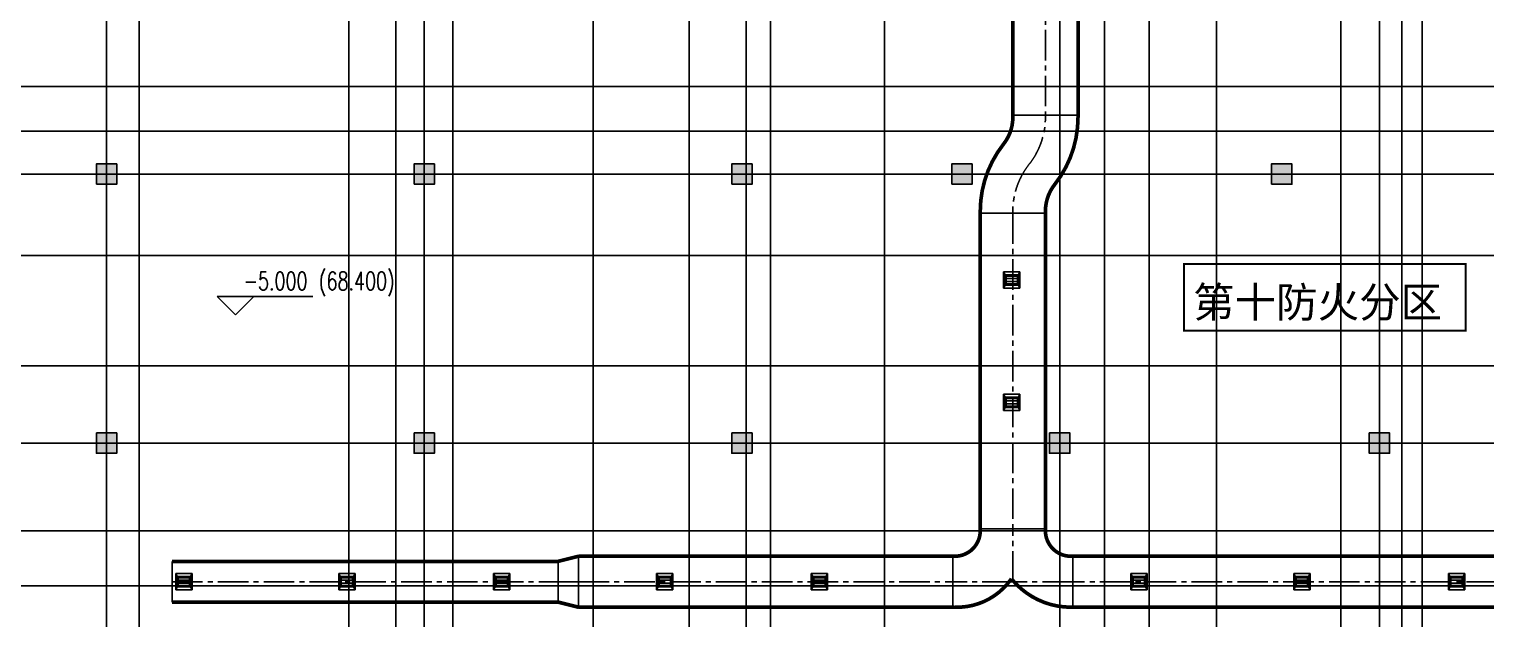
# Model space of a CAD drawing. Extents: x 369444 to 684549, y -549309 to 575337.
# Drawn here: x 456974 to 492737, y 298847 to 313313 of the extents above; entities that cross this region are included whole.
import ezdxf

# ---------------------------------------------------------------- set-up
doc = ezdxf.new("R2010")
doc.units = 0
doc.header["$LTSCALE"] = 1000
doc.header["$MEASUREMENT"] = 0
doc.linetypes.add('CENTER2', pattern=[1.125, 0.75, -0.125, 0.125, -0.125])
for name, color, linetype in [('COLUMN', 9, 'Continuous'), ('DOTE', 1, 'Continuous'), ('DUCT-排烟中心线', 5, 'CENTER2'), ('DUCT-排烟法兰', 4, 'Continuous'), ('DUCT-排烟管', 2, 'Continuous'), ('DUCT-排烟管端线', 4, 'Continuous'), ('景观场地标高', 4, 'Continuous'), ('防火分区线', 7, 'Continuous'), ('风管标注', 3, 'Continuous')]:
    doc.layers.add(name, color=color, linetype=linetype)
doc.styles.add('-黑体', font='simhei.ttf')
doc.styles.add('_TCH_DIM', font='SIMPLEX', dxfattribs={"bigfont": 'GBCBIG'})

# ---------------------------------------------------------------- blocks, each defined once
blk = doc.blocks.new('column500')
h = blk.add_hatch(color=0)
h.dxf.hatch_style = 1
h.paths.add_polyline_path([(-216381, -381440), (-215881, -381440), (-215881, -380940), (-216381, -380940)])
at = {"color": 0}
blk.add_lwpolyline([(-216381, -381440), (-215881, -381440), (-215881, -380940), (-216381, -380940)], close=True, dxfattribs=at)
blk = doc.blocks.new('N-风管')
at = {"color": 0}
for p, q in [((38489316848.496552, 3905401830.373955, 2600), (38489316896.496552, 3905401741.485066, 2600)), ((38489317248.496552, 3905401830.373955, 2600), (38489316848.496552, 3905401830.373955, 2600)), ((38489316848.496552, 3905401830.373955, 2600), (38489316848.496552, 3905401430.373955, 2600)), ((38489317208.496552, 3905401741.485066, 2600), (38489317248.496552, 3905401830.373955, 2600)), ((38489317248.496552, 3905401430.373955, 2600), (38489317248.496552, 3905401830.373955, 2600)), ((38489316848.496552, 3905401430.373955, 2600), (38489316896.496552, 3905401519.262844, 2600)), ((38489317208.496552, 3905401667.410992, 2600), (38489316896.496552, 3905401667.410992, 2600)), ((38489317208.496552, 3905401593.336918, 2600), (38489316896.496552, 3905401593.336918, 2600)), ((38489317248.496552, 3905401430.373955, 2600), (38489317208.496552, 3905401519.262844, 2600)), ((38489316848.496552, 3905398830.373955, 2600), (38489316896.496552, 3905398741.485066, 2600)), ((38489317248.496552, 3905398830.373955, 2600), (38489316848.496552, 3905398830.373955, 2600)), ((38489316848.496552, 3905398830.373955, 2600), (38489316848.496552, 3905398430.373955, 2600)), ((38489317208.496552, 3905398667.410992, 2600), (38489316896.496552, 3905398667.410992, 2600)), ((38489317208.496552, 3905398593.336918, 2600), (38489316896.496552, 3905398593.336918, 2600)), ((38489317208.496552, 3905398741.485066, 2600), (38489317248.496552, 3905398830.373955, 2600)), ((38489317248.496552, 3905398430.373955, 2600), (38489317248.496552, 3905398830.373955, 2600)), ((38489316848.496552, 3905398430.373955, 2600), (38489316896.496552, 3905398519.262844, 2600)), ((38489317248.496552, 3905398430.373955, 2600), (38489317208.496552, 3905398519.262844, 2600)), ((38489296530.664528, 3905394430.368574, 2600), (38489296530.664528, 3905394030.368574, 2600)), ((38489296530.664528, 3905394430.368574, 2600), (38489296570.664528, 3905394341.479685, 2600)), ((38489296930.664528, 3905394430.368574, 2600), (38489296882.664528, 3905394341.479685, 2600)), ((38489296930.664528, 3905394030.368574, 2600), (38489296930.664528, 3905394430.368574, 2600)), ((38489300530.664528, 3905394430.368574, 2600), (38489300530.664528, 3905394030.368574, 2600)), ((38489300530.664528, 3905394430.368574, 2600), (38489300570.664528, 3905394341.479685, 2600)), ((38489300930.664528, 3905394430.368574, 2600), (38489300882.664528, 3905394341.479685, 2600)), ((38489300930.664528, 3905394030.368574, 2600), (38489300930.664528, 3905394430.368574, 2600)), ((38489304331.545509, 3905394430.368574, 2600), (38489304379.545509, 3905394341.479685, 2600)), ((38489304731.545509, 3905394430.368574, 2600), (38489304331.545509, 3905394430.368574, 2600)), ((38489304331.545509, 3905394430.368574, 2600), (38489304331.545509, 3905394030.368574, 2600)), ((38489304691.545509, 3905394341.479685, 2600), (38489304731.545509, 3905394430.368574, 2600)), ((38489304731.545509, 3905394030.368574, 2600), (38489304731.545509, 3905394430.368574, 2600)), ((38489308331.545509, 3905394430.368574, 2600), (38489308379.545509, 3905394341.479685, 2600)), ((38489308731.545509, 3905394430.368574, 2600), (38489308331.545509, 3905394430.368574, 2600)), ((38489308331.545509, 3905394430.368574, 2600), (38489308331.545509, 3905394030.368574, 2600)), ((38489308691.545509, 3905394341.479685, 2600), (38489308731.545509, 3905394430.368574, 2600)), ((38489308731.545509, 3905394030.368574, 2600), (38489308731.545509, 3905394430.368574, 2600)), ((38489312131.545509, 3905394430.368574, 2600), (38489312179.545509, 3905394341.479685, 2600)), ((38489312531.545509, 3905394430.368574, 2600), (38489312131.545509, 3905394430.368574, 2600)), ((38489312131.545509, 3905394430.368574, 2600), (38489312131.545509, 3905394030.368574, 2600)), ((38489312491.545509, 3905394341.479685, 2600), (38489312531.545509, 3905394430.368574, 2600)), ((38489312531.545509, 3905394030.368574, 2600), (38489312531.545509, 3905394430.368574, 2600)), ((38489319979.783546, 3905394430.368574, 2600), (38489319979.783546, 3905394030.368574, 2600)), ((38489319979.783546, 3905394430.368574, 2600), (38489320019.783546, 3905394341.479685, 2600)), ((38489320379.783546, 3905394430.368574, 2600), (38489320331.783546, 3905394341.479685, 2600)), ((38489320379.783546, 3905394030.368574, 2600), (38489320379.783546, 3905394430.368574, 2600)), ((38489323979.783546, 3905394430.368574, 2600), (38489323979.783546, 3905394030.368574, 2600)), ((38489323979.783546, 3905394430.368574, 2600), (38489324019.783546, 3905394341.479685, 2600)), ((38489324379.783546, 3905394430.368574, 2600), (38489324331.783546, 3905394341.479685, 2600)), ((38489324379.783546, 3905394030.368574, 2600), (38489324379.783546, 3905394430.368574, 2600)), ((38489327779.783546, 3905394430.368574, 2600), (38489327779.783546, 3905394030.368574, 2600)), ((38489327779.783546, 3905394430.368574, 2600), (38489327819.783546, 3905394341.479685, 2600)), ((38489328179.783546, 3905394430.368574, 2600), (38489328131.783546, 3905394341.479685, 2600)), ((38489328179.783546, 3905394030.368574, 2600), (38489328179.783546, 3905394430.368574, 2600)), ((38489296570.664528, 3905394119.257463, 2600), (38489296530.664528, 3905394030.368574, 2600)), ((38489296530.664528, 3905394030.368574, 2600), (38489296930.664528, 3905394030.368574, 2600)), ((38489296570.664528, 3905394267.405611, 2600), (38489296882.664528, 3905394267.405611, 2600)), ((38489296570.664528, 3905394193.331537, 2600), (38489296882.664528, 3905394193.331537, 2600)), ((38489296930.664528, 3905394030.368574, 2600), (38489296882.664528, 3905394119.257463, 2600)), ((38489300570.664528, 3905394119.257463, 2600), (38489300530.664528, 3905394030.368574, 2600)), ((38489300530.664528, 3905394030.368574, 2600), (38489300930.664528, 3905394030.368574, 2600)), ((38489300570.664528, 3905394267.405611, 2600), (38489300882.664528, 3905394267.405611, 2600)), ((38489300570.664528, 3905394193.331537, 2600), (38489300882.664528, 3905394193.331537, 2600)), ((38489300930.664528, 3905394030.368574, 2600), (38489300882.664528, 3905394119.257463, 2600)), ((38489304331.545509, 3905394030.368574, 2600), (38489304379.545509, 3905394119.257463, 2600)), ((38489304691.545509, 3905394267.405611, 2600), (38489304379.545509, 3905394267.405611, 2600)), ((38489304691.545509, 3905394193.331537, 2600), (38489304379.545509, 3905394193.331537, 2600)), ((38489304731.545509, 3905394030.368574, 2600), (38489304691.545509, 3905394119.257463, 2600)), ((38489308331.545509, 3905394030.368574, 2600), (38489308379.545509, 3905394119.257463, 2600)), ((38489308691.545509, 3905394267.405611, 2600), (38489308379.545509, 3905394267.405611, 2600)), ((38489308691.545509, 3905394193.331537, 2600), (38489308379.545509, 3905394193.331537, 2600)), ((38489308731.545509, 3905394030.368574, 2600), (38489308691.545509, 3905394119.257463, 2600)), ((38489312131.545509, 3905394030.368574, 2600), (38489312179.545509, 3905394119.257463, 2600)), ((38489312491.545509, 3905394267.405611, 2600), (38489312179.545509, 3905394267.405611, 2600)), ((38489312491.545509, 3905394193.331537, 2600), (38489312179.545509, 3905394193.331537, 2600)), ((38489312531.545509, 3905394030.368574, 2600), (38489312491.545509, 3905394119.257463, 2600)), ((38489320019.783546, 3905394119.257463, 2600), (38489319979.783546, 3905394030.368574, 2600)), ((38489319979.783546, 3905394030.368574, 2600), (38489320379.783546, 3905394030.368574, 2600)), ((38489320019.783546, 3905394267.405611, 2600), (38489320331.783546, 3905394267.405611, 2600)), ((38489320019.783546, 3905394193.331537, 2600), (38489320331.783546, 3905394193.331537, 2600)), ((38489320379.783546, 3905394030.368574, 2600), (38489320331.783546, 3905394119.257463, 2600)), ((38489324019.783546, 3905394119.257463, 2600), (38489323979.783546, 3905394030.368574, 2600)), ((38489323979.783546, 3905394030.368574, 2600), (38489324379.783546, 3905394030.368574, 2600)), ((38489324019.783546, 3905394267.405611, 2600), (38489324331.783546, 3905394267.405611, 2600)), ((38489324019.783546, 3905394193.331537, 2600), (38489324331.783546, 3905394193.331537, 2600)), ((38489324379.783546, 3905394030.368574, 2600), (38489324331.783546, 3905394119.257463, 2600)), ((38489327819.783546, 3905394119.257463, 2600), (38489327779.783546, 3905394030.368574, 2600)), ((38489327779.783546, 3905394030.368574, 2600), (38489328179.783546, 3905394030.368574, 2600)), ((38489327819.783546, 3905394267.405611, 2600), (38489328131.783546, 3905394267.405611, 2600)), ((38489327819.783546, 3905394193.331537, 2600), (38489328131.783546, 3905394193.331537, 2600)), ((38489328179.783546, 3905394030.368574, 2600), (38489328131.783546, 3905394119.257463, 2600))]:
    blk.add_line(p, q, dxfattribs=at)
at = {"color": 0, "lineweight": 40}
for p, q in [((38489316896.496552, 3905401741.485066, 2600), (38489316896.496552, 3905401519.262844, 2600)), ((38489316896.496552, 3905401741.485066, 2600), (38489317208.496552, 3905401741.485066, 2600)), ((38489316896.496552, 3905401519.262844, 2600), (38489317208.496552, 3905401519.262844, 2600)), ((38489317208.496552, 3905401519.262844, 2600), (38489317208.496552, 3905401741.485066, 2600)), ((38489316896.496552, 3905398741.485066, 2600), (38489316896.496552, 3905398519.262844, 2600)), ((38489316896.496552, 3905398741.485066, 2600), (38489317208.496552, 3905398741.485066, 2600)), ((38489317208.496552, 3905398519.262844, 2600), (38489317208.496552, 3905398741.485066, 2600)), ((38489316896.496552, 3905398519.262844, 2600), (38489317208.496552, 3905398519.262844, 2600)), ((38489296570.664528, 3905394341.479685, 2600), (38489296570.664528, 3905394119.257463, 2600)), ((38489296882.664528, 3905394341.479685, 2600), (38489296570.664528, 3905394341.479685, 2600)), ((38489296882.664528, 3905394119.257463, 2600), (38489296882.664528, 3905394341.479685, 2600)), ((38489300570.664528, 3905394341.479685, 2600), (38489300570.664528, 3905394119.257463, 2600)), ((38489300882.664528, 3905394341.479685, 2600), (38489300570.664528, 3905394341.479685, 2600)), ((38489300882.664528, 3905394119.257463, 2600), (38489300882.664528, 3905394341.479685, 2600)), ((38489304379.545509, 3905394341.479685, 2600), (38489304379.545509, 3905394119.257463, 2600)), ((38489304379.545509, 3905394341.479685, 2600), (38489304691.545509, 3905394341.479685, 2600)), ((38489304691.545509, 3905394119.257463, 2600), (38489304691.545509, 3905394341.479685, 2600)), ((38489308379.545509, 3905394341.479685, 2600), (38489308379.545509, 3905394119.257463, 2600)), ((38489308379.545509, 3905394341.479685, 2600), (38489308691.545509, 3905394341.479685, 2600)), ((38489308691.545509, 3905394119.257463, 2600), (38489308691.545509, 3905394341.479685, 2600)), ((38489312179.545509, 3905394341.479685, 2600), (38489312179.545509, 3905394119.257463, 2600)), ((38489312179.545509, 3905394341.479685, 2600), (38489312491.545509, 3905394341.479685, 2600)), ((38489312491.545509, 3905394119.257463, 2600), (38489312491.545509, 3905394341.479685, 2600)), ((38489320019.783546, 3905394341.479685, 2600), (38489320019.783546, 3905394119.257463, 2600)), ((38489320331.783546, 3905394341.479685, 2600), (38489320019.783546, 3905394341.479685, 2600)), ((38489320331.783546, 3905394119.257463, 2600), (38489320331.783546, 3905394341.479685, 2600)), ((38489324019.783546, 3905394341.479685, 2600), (38489324019.783546, 3905394119.257463, 2600)), ((38489324331.783546, 3905394341.479685, 2600), (38489324019.783546, 3905394341.479685, 2600)), ((38489324331.783546, 3905394119.257463, 2600), (38489324331.783546, 3905394341.479685, 2600)), ((38489327819.783546, 3905394341.479685, 2600), (38489327819.783546, 3905394119.257463, 2600)), ((38489328131.783546, 3905394341.479685, 2600), (38489327819.783546, 3905394341.479685, 2600)), ((38489328131.783546, 3905394119.257463, 2600), (38489328131.783546, 3905394341.479685, 2600)), ((38489296882.664528, 3905394119.257463, 2600), (38489296570.664528, 3905394119.257463, 2600)), ((38489300882.664528, 3905394119.257463, 2600), (38489300570.664528, 3905394119.257463, 2600)), ((38489304379.545509, 3905394119.257463, 2600), (38489304691.545509, 3905394119.257463, 2600)), ((38489308379.545509, 3905394119.257463, 2600), (38489308691.545509, 3905394119.257463, 2600)), ((38489312179.545509, 3905394119.257463, 2600), (38489312491.545509, 3905394119.257463, 2600)), ((38489320331.783546, 3905394119.257463, 2600), (38489320019.783546, 3905394119.257463, 2600)), ((38489324331.783546, 3905394119.257463, 2600), (38489324019.783546, 3905394119.257463, 2600)), ((38489328131.783546, 3905394119.257463, 2600), (38489327819.783546, 3905394119.257463, 2600))]:
    blk.add_line(p, q, dxfattribs=at)
at = {"color": 0, "linetype": 'Continuous'}
for p, q in [((38489317248.496552, 3905401430.373955, 2600), (38489316848.496552, 3905401430.373955, 2600)), ((38489317248.496552, 3905398430.373955, 2600), (38489316848.496552, 3905398430.373955, 2600)), ((38489296530.664528, 3905394430.368574, 2600), (38489296930.664528, 3905394430.368574, 2600)), ((38489300530.664528, 3905394430.368574, 2600), (38489300930.664528, 3905394430.368574, 2600)), ((38489319979.783546, 3905394430.368574, 2600), (38489320379.783546, 3905394430.368574, 2600)), ((38489323979.783546, 3905394430.368574, 2600), (38489324379.783546, 3905394430.368574, 2600)), ((38489327779.783546, 3905394430.368574, 2600), (38489328179.783546, 3905394430.368574, 2600)), ((38489304731.545509, 3905394030.368574, 2600), (38489304331.545509, 3905394030.368574, 2600)), ((38489308731.545509, 3905394030.368574, 2600), (38489308331.545509, 3905394030.368574, 2600)), ((38489312531.545509, 3905394030.368574, 2600), (38489312131.545509, 3905394030.368574, 2600))]:
    blk.add_line(p, q, dxfattribs=at)
at = {"layer": 'DUCT-排烟中心线', "color": 0}
for p, q in [((38489317880.668159, 3905410018.234866), (38489317880.668159, 3905405673.790564)), ((38489317880.668159, 3905405673.590564), (38489317880.668159, 3905405623.590564)), ((38489317080.668159, 3905403319.590564), (38489317080.668159, 3905403269.590564)), ((38489317080.668159, 3905403269.390564), (38489317080.668159, 3905395530.468561)), ((38489317080.668159, 3905394230.368562), (38489317080.668159, 3905395530.368561)), ((38489296440.369827, 3905394230.368574), (38489305916.968987, 3905394230.368574)), ((38489305917.168983, 3905394230.368574), (38489306417.168983, 3905394230.368574)), ((38489306417.369003, 3905394230.368574), (38489315605.568161, 3905394230.36856)), ((38489317080.668159, 3905394230.368562), (38489315605.668159, 3905394230.368561)), ((38489318555.668159, 3905394230.368562), (38489317080.668159, 3905394230.368562)), ((38489330093.96006, 3905394230.368574), (38489318555.868156, 3905394230.368562))]:
    blk.add_line(p, q, dxfattribs=at)
for centre, start, end in [((38489316021.7882, 3905405623.59055), 321.703724646, 0.0000004409), ((38489318939.548119, 3905403319.590579), 141.703724646, 180.0000004409)]:
    blk.add_arc(centre, 1858.879959, start, end, dxfattribs=at)
at = {"layer": 'DUCT-排烟法兰', "color": 0}
for p, q in [((38489318720.668159, 3905405673.690564), (38489317040.668159, 3905405673.690564)), ((38489316240.668159, 3905403269.490564), (38489317920.668159, 3905403269.490564)), ((38489317920.668159, 3905395530.468561), (38489316240.668159, 3905395530.468561)), ((38489305917.068977, 3905393700.368574), (38489305917.068977, 3905394760.368574)), ((38489306417.26899, 3905393575.368574), (38489306417.26899, 3905394885.368574)), ((38489315605.568161, 3905394885.368561), (38489315605.568161, 3905393575.368561)), ((38489318555.768158, 3905393575.368562), (38489318555.768158, 3905394885.368562))]:
    blk.add_line(p, q, dxfattribs=at)
at = {"layer": 'DUCT-排烟管', "color": 0, "const_width": 90}
for points in [[(38489317080.668159, 3905410018.234866), (38489317080.668159, 3905405673.790564)], [(38489318680.668159, 3905405673.790564), (38489318680.668159, 3905410018.234866)], [(38489317080.668159, 3905405673.590564), (38489317080.668159, 3905405623.590564)], [(38489318680.668159, 3905405673.590564), (38489318680.668159, 3905405623.590564)], [(38489316280.668159, 3905403319.590564), (38489316280.668159, 3905403269.590564)], [(38489316280.668159, 3905403269.390564), (38489316280.668159, 3905395530.468561)], [(38489317880.668159, 3905403319.590564), (38489317880.668159, 3905403269.590564)], [(38489317880.668159, 3905395530.468561), (38489317880.668159, 3905403269.390564)], [(38489316280.668159, 3905395530.368561), (38489316280.668159, 3905395480.368562)], [(38489317880.668159, 3905395480.368562), (38489317880.668159, 3905395530.368561)], [(38489305916.968987, 3905394730.368574), (38489296440.369827, 3905394730.368574)], [(38489305917.168983, 3905394730.368574), (38489306417.168983, 3905394855.368574)], [(38489315605.568161, 3905394855.36856), (38489306417.369003, 3905394855.368574)], [(38489315655.668159, 3905394855.368561), (38489315605.668159, 3905394855.368561)], [(38489318555.668159, 3905394855.368562), (38489318505.668159, 3905394855.368562)], [(38489330093.96006, 3905394855.368574), (38489318555.868156, 3905394855.368562)], [(38489296440.369827, 3905393730.368574), (38489305916.968987, 3905393730.368574)], [(38489305917.168983, 3905393730.368574), (38489306417.168983, 3905393605.368574)], [(38489306417.369003, 3905393605.368574), (38489315605.568161, 3905393605.36856)], [(38489315605.668159, 3905393605.368561), (38489315655.668159, 3905393605.368561)], [(38489318505.668159, 3905393605.368562), (38489318555.668159, 3905393605.368562)], [(38489318555.868156, 3905393605.368562), (38489330093.96006, 3905393605.368574)]]:
    blk.add_lwpolyline(points, dxfattribs=at)
at = {"layer": 'DUCT-排烟管', "color": 0, "extrusion": (0, 0, -1), "const_width": 90}
for points in [[(-38489317080.668159, 3905405623.590564, 0.1686718497), (-38489316852.814827, 3905404967.372976)], [(-38489318680.668159, 3905405623.590564, 0.1686718444), (-38489318108.521477, 3905403975.808153)], [(-38489316280.668159, 3905395480.368562, 0.4142135554), (-38489315655.668159, 3905394855.368561)], [(-38489318505.668159, 3905394855.368562, 0.4142135554), (-38489317880.668159, 3905395480.368562)]]:
    blk.add_lwpolyline(points, format="xyb", dxfattribs=at)
at = {"layer": 'DUCT-排烟管', "color": 0, "const_width": 90}
for points in [[(38489316852.814827, 3905404967.372976, 0.1686718444), (38489316280.668159, 3905403319.590564)], [(38489318108.521477, 3905403975.808153, 0.1686718497), (38489317880.668159, 3905403319.590564)], [(38489315655.668159, 3905393605.368561, 0.2550182597), (38489317045.607529, 3905394303.997888)], [(38489317045.607529, 3905394303.997888, 0.2269265208), (38489318505.668159, 3905393605.368562)]]:
    blk.add_lwpolyline(points, format="xyb", dxfattribs=at)
at = {"layer": 'DUCT-排烟管端线', "color": 0}
for p, q in [((38489317080.668159, 3905405673.790564), (38489318680.668159, 3905405673.790564)), ((38489318680.668159, 3905405673.590564), (38489317080.668159, 3905405673.590564)), ((38489317880.668159, 3905403269.590564), (38489316280.668159, 3905403269.590564)), ((38489317880.668159, 3905403269.390564), (38489316280.668159, 3905403269.390564)), ((38489316280.668159, 3905395530.468561), (38489317880.668159, 3905395530.468561)), ((38489317880.668159, 3905395530.368561), (38489316280.668159, 3905395530.368561)), ((38489296440.369827, 3905394730.368574), (38489296440.369827, 3905393730.368574)), ((38489305916.968987, 3905393730.368574), (38489305916.968987, 3905394730.368574)), ((38489305917.168983, 3905394730.368574), (38489305917.168983, 3905393730.368574)), ((38489306417.168983, 3905393605.368574), (38489306417.168983, 3905394855.368574)), ((38489306417.369003, 3905394855.368574), (38489306417.369003, 3905393605.368574)), ((38489315605.568161, 3905393605.36856), (38489315605.568161, 3905394855.36856)), ((38489315605.668159, 3905394855.368561), (38489315605.668159, 3905393605.368561)), ((38489318555.668159, 3905393605.368562), (38489318555.668159, 3905394855.368562)), ((38489318555.868156, 3905394855.368562), (38489318555.868156, 3905393605.368562))]:
    blk.add_line(p, q, dxfattribs=at)

msp = doc.modelspace()

# ---------------------------------------------------------------- linework, layer by layer
at = {"layer": 'DOTE', "color": 8}
for p, q in [((458874.5, 59364.2), (458874.5, 476704.8)), ((459674.5, 261807), (459674.5, 476704.8)), ((464824.5, 261807), (464824.5, 476704.8)), ((465974.5, 261807), (465974.5, 476704.8)), ((466674.5, 59364.2), (466674.5, 476704.8)), ((467374.5, 261807), (467374.5, 476704.8)), ((470824.5, 261807), (470824.5, 476704.8)), ((473174.5, 261807), (473174.5, 476704.8)), ((474574.5, 59364.2), (474574.5, 476704.8)), ((475174.5, 59364.2), (475174.5, 476704.8)), ((477974.5, 261807), (477974.5, 476704.8)), ((482274.5, 59364.2), (482274.5, 476704.8)), ((483374.5, 59364.2), (483374.5, 476704.8)), ((484474.5, 261807), (484474.5, 476704.8)), ((486124.5, 261807), (486124.5, 476704.8)), ((489174.5, 59364.2), (489174.5, 476704.8)), ((490124.5, 59364.2), (490124.5, 476704.8)), ((490674.5, 59364.2), (490674.5, 476704.8)), ((491174.5, 59364.2), (491174.5, 476704.8))]:
    msp.add_line(p, q, dxfattribs=at)
at = {"layer": 'DOTE', "color": 8, "lineweight": -2}
for p, q in [((377844.4, 311907), (624570.9, 311907)), ((377844.4, 310807), (624570.9, 310807)), ((377844.4, 309757), (624570.9, 309757)), ((377844.4, 307757), (624570.9, 307757)), ((377844.4, 305057), (624570.9, 305057)), ((377844.4, 303157), (624570.9, 303157)), ((377844.4, 301006.9), (624570.9, 301006.9)), ((377844.4, 299657), (624570.9, 299657))]:
    msp.add_line(p, q, dxfattribs=at)
at = {"layer": '景观场地标高'}
for p, q in [((462039.3, 306304.2), (461589.3, 306754.2)), ((461589.3, 306754.2), (463936.8, 306754.2)), ((462039.3, 306304.2), (462489.3, 306754.2))]:
    msp.add_line(p, q, dxfattribs=at)
at = {"layer": '防火分区线', "color": 3, "const_width": 50}
msp.add_lwpolyline([(492242, 307550.7), (485329.2, 307550.7), (485329.2, 305918.5), (492242, 305918.5)], close=True, dxfattribs=at)

# ---------------------------------------------------------------- block references
at = {"layer": 'COLUMN', "color": 8, "xscale": -1, "rotation": 270}
for p in [(840064.4, 525887.9), (847864.4, 525887.9), (855664.4, 525887.9), (861064.4, 525887.9), (868914.4, 525887.9)]:
    msp.add_blockref('column500', p, dxfattribs=at)
at = {"layer": 'COLUMN', "color": 8, "rotation": 270}
for p in [(840064.4, 87026.1), (847864.4, 87026.1), (855664.4, 87026.1), (863464.4, 87026.1), (871314.4, 87026.1)]:
    msp.add_blockref('column500', p, dxfattribs=at)
at = {"layer": '风管标注', "color": 8}
msp.add_blockref('N-风管', (-38488835956.2, -3905094473.4), dxfattribs=at)

# ---------------------------------------------------------------- texts
at = {"layer": '景观场地标高', "color": 7, "style": '_TCH_DIM', "width": 0.705882}
for s, p in [('-5.000', (462241.8, 306911.7)), ('(68.400)', (464086.8, 306911.7))]:
    msp.add_text(s, height=446.25, dxfattribs=at).set_placement(p)
at = {"layer": '防火分区线', "style": '-黑体'}
msp.add_text('第十防火分区', height=746.84, dxfattribs=at).set_placement((485549.9, 306241.3))

doc.saveas('drawing.dxf')
